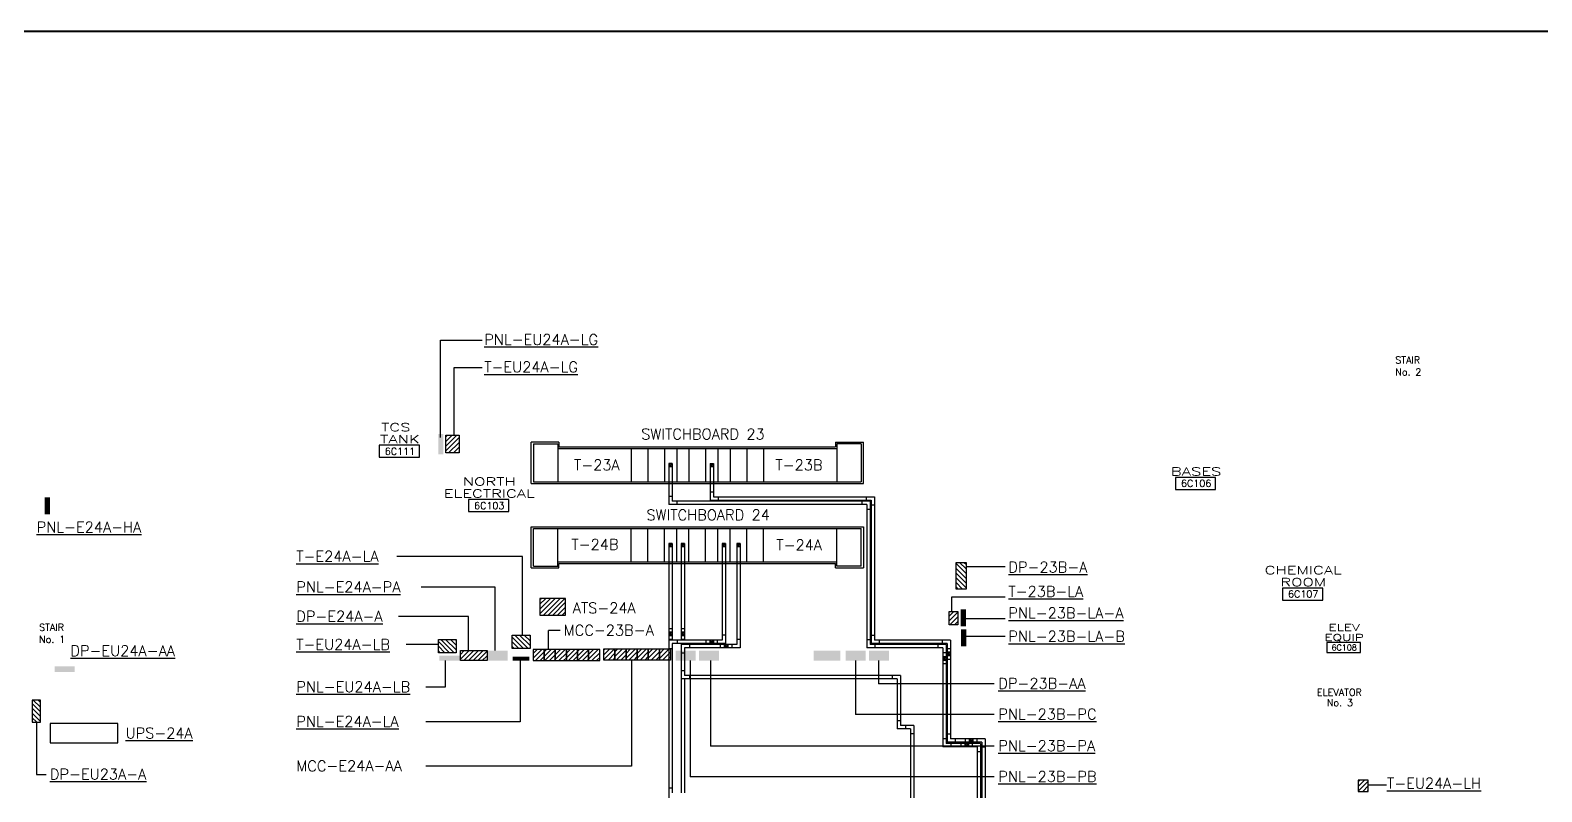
# Model space of a CAD drawing. Extents: x 4786 to 12422, y -518 to 4987.
# Drawn here: x 6254 to 8975, y 3616 to 4987 of the extents above; entities that cross this region are included whole.
import ezdxf
from ezdxf.enums import TextEntityAlignment as Align

# ---------------------------------------------------------------- set-up
doc = ezdxf.new("R2010")
doc.units = 0
doc.header["$LTSCALE"] = 192
doc.header["$MEASUREMENT"] = 0
doc.linetypes.add('DASHED', pattern=[0.75, 0.5, -0.25])
doc.layers.get('0').update_dxf_attribs({"color": 8, "linetype": 'CONTINUOUS'})
for name, color, linetype in [('00000-RMNAME', 7, 'CONTINUOUS'), ('ELEQUIP', 1, 'CONTINUOUS'), ('ELPAD', 1, 'CONTINUOUS'), ('ELRACE', 3, 'CONTINUOUS'), ('TEXT', 7, 'CONTINUOUS'), ('TTL', 7, 'CONTINUOUS')]:
    doc.layers.add(name, color=color, linetype=linetype)
doc.styles.add('STDTEXT', font='SIMPLEX.shx', dxfattribs={"height": 21.0048})
doc.styles.add('SUBTITLE', font='simplex', dxfattribs={"height": 36})
doc.styles.add('TITLE', font='SIMPLEX.SHX')

# ---------------------------------------------------------------- blocks, each defined once
blk = doc.blocks.new('*X22')
at = {"color": 0}
for p, q in [((7111, 3988.4), (7138.6, 4016)), ((7111, 3996.9), (7130.1, 4016)), ((7111, 4005.4), (7121.6, 4016)), ((7111, 4013.9), (7113.1, 4016)), ((7117.1, 3986), (7147.1, 4016)), ((7125.6, 3986), (7155.6, 4016)), ((7134, 3986), (7157, 4009)), ((7142.5, 3986), (7157, 4000.5)), ((7151, 3986), (7157, 3992))]:
    blk.add_line(p, q, dxfattribs=at)
blk = doc.blocks.new('*X21')
at = {"color": 0}
for p, q in [((7045, 4244.9), (7065.1, 4265)), ((7045, 4253.3), (7056.7, 4265)), ((7045, 4261.8), (7048.2, 4265)), ((7045, 4236.4), (7069, 4260.4)), ((7050.1, 4233), (7069, 4251.9)), ((7058.6, 4233), (7069, 4243.4)), ((7067.1, 4233), (7069, 4234.9))]:
    blk.add_line(p, q, dxfattribs=at)
blk = doc.blocks.new('*X14')
at = {"color": 0}
for p, q in [((6099, 3561.9), (6107.1, 3570)), ((6100.6, 3555), (6115.6, 3570)), ((6109.1, 3555), (6124.1, 3570)), ((6117.6, 3555), (6132.6, 3570)), ((6126, 3555), (6139, 3568)), ((6134.5, 3555), (6139, 3559.5))]:
    blk.add_line(p, q, dxfattribs=at)
blk = doc.blocks.new('*X5')
at = {"color": 0}
for p, q in [((7919, 3990.3), (7932.7, 4004)), ((7919, 3998.8), (7924.2, 4004)), ((7921.2, 3984), (7939, 4001.8)), ((7929.7, 3984), (7939, 3993.3)), ((7938.1, 3984), (7939, 3984.9))]:
    blk.add_line(p, q, dxfattribs=at)
blk = doc.blocks.new('*X9')
at = {"color": 0}
for p, q in [((7751, 4068.4), (7766.6, 4084)), ((7751, 4076.9), (7758.1, 4084)), ((7755.1, 4064), (7771, 4079.9)), ((7763.6, 4064), (7771, 4071.4))]:
    blk.add_line(p, q, dxfattribs=at)
blk = doc.blocks.new('*X12')
at = {"color": 0}
for p, q in [((7751, 3992), (7763, 4004)), ((7751, 4000.5), (7754.5, 4004)), ((7751.5, 3984), (7771, 4003.5)), ((7760, 3984), (7771, 3995)), ((7768.4, 3984), (7771, 3986.6))]:
    blk.add_line(p, q, dxfattribs=at)
blk = doc.blocks.new('*X10')
at = {"color": 0}
for p, q in [((7751, 4026), (7769, 4044)), ((7751, 4034.4), (7760.6, 4044)), ((7751, 4042.9), (7752.1, 4044)), ((7757.5, 4024), (7771, 4037.5)), ((7766, 4024), (7771, 4029))]:
    blk.add_line(p, q, dxfattribs=at)
blk = doc.blocks.new('*X8')
at = {"color": 0}
for p, q in [((7751, 4051.4), (7763.6, 4064)), ((7751, 4059.9), (7755.1, 4064)), ((7752.1, 4044), (7771, 4062.9)), ((7760.6, 4044), (7771, 4054.4)), ((7769, 4044), (7771, 4046))]:
    blk.add_line(p, q, dxfattribs=at)
blk = doc.blocks.new('*X11')
at = {"color": 0}
for p, q in [((7751, 4009), (7766, 4024)), ((7751, 4017.5), (7757.5, 4024)), ((7754.5, 4004), (7771, 4020.5)), ((7763, 4004), (7771, 4012))]:
    blk.add_line(p, q, dxfattribs=at)
blk = doc.blocks.new('*X6')
at = {"color": 0}
for p, q in [((7919, 3964.9), (7938.1, 3984)), ((7919, 3973.3), (7929.7, 3984)), ((7919, 3981.8), (7921.2, 3984)), ((7926.6, 3964), (7939, 3976.4)), ((7935.1, 3964), (7939, 3967.9))]:
    blk.add_line(p, q, dxfattribs=at)
blk = doc.blocks.new('*X13')
at = {"color": 0}
for p, q in [((7751, 3966.6), (7768.4, 3984)), ((7751, 3975), (7760, 3984)), ((7751, 3983.5), (7751.5, 3984)), ((7756.9, 3964), (7771, 3978.1)), ((7765.4, 3964), (7771, 3969.6))]:
    blk.add_line(p, q, dxfattribs=at)
blk = doc.blocks.new('*X3')
at = {"color": 0}
for p, q in [((7919, 4066.7), (7936.3, 4084)), ((7919, 4075.2), (7927.8, 4084)), ((7919, 4083.7), (7919.3, 4084)), ((7924.8, 4064), (7939, 4078.2)), ((7933.3, 4064), (7939, 4069.7))]:
    blk.add_line(p, q, dxfattribs=at)
blk = doc.blocks.new('*X4')
at = {"color": 0}
for p, q in [((7919, 4007.3), (7935.7, 4024)), ((7919, 4015.8), (7927.2, 4024)), ((7924.2, 4004), (7939, 4018.8)), ((7932.7, 4004), (7939, 4010.3))]:
    blk.add_line(p, q, dxfattribs=at)
blk = doc.blocks.new('*X7')
at = {"color": 0}
for p, q in [((7109, 4249.5), (7117.5, 4258)), ((7109, 4257.9), (7109.1, 4258)), ((7109, 4241), (7125, 4257)), ((7110.5, 4234), (7125, 4248.5)), ((7119, 4234), (7125, 4240))]:
    blk.add_line(p, q, dxfattribs=at)
blk = doc.blocks.new('*X15')
at = {"color": 0}
for p, q in [((7576, 4309.2), (7587.8, 4321)), ((7576, 4317.7), (7579.3, 4321)), ((7578.3, 4303), (7596.3, 4321)), ((7586.8, 4303), (7604.8, 4321)), ((7595.3, 4303), (7613.3, 4321)), ((7603.8, 4303), (7621.8, 4321)), ((7612.3, 4303), (7624, 4314.7)), ((7620.7, 4303), (7624, 4306.3))]:
    blk.add_line(p, q, dxfattribs=at)
blk = doc.blocks.new('*X17')
at = {"color": 0}
for p, q in [((8630, 3572.8), (8641.2, 3584)), ((8630, 3581.3), (8632.7, 3584)), ((8630, 3564.3), (8648, 3582.3)), ((8638.2, 3564), (8648, 3573.8)), ((8646.7, 3564), (8648, 3565.3))]:
    blk.add_line(p, q, dxfattribs=at)
blk = doc.blocks.new('RMNAME')
at = {"color": 1}
for p, q in [((0.305, -0.031), (-0.324, -0.031)), ((-0.324, -0.031), (-0.324, -0.219)), ((-0.324, -0.219), (0.305, -0.219)), ((0.305, -0.219), (0.305, -0.031))]:
    blk.add_line(p, q, dxfattribs=at)
at = {"color": 7, "style": 'SUBTITLE', "width": 1.5}
for p in [(0, 0.188), (0, 0)]:
    blk.add_attdef('RM_NAME', text='', height=0.125, dxfattribs=at).set_placement(p, align=Align.CENTER)
at = {"color": 7, "style": 'STDTEXT'}
blk.add_attdef('RM_NO.', text='', height=0.109, dxfattribs=at).set_placement((0, -0.125), align=Align.MIDDLE)
blk = doc.blocks.new('Ttl-fdd')
at = {"layer": 'TTL', "color": 4, "const_width": 0.02}
blk.add_lwpolyline([(-32, -2.625), (-32, 26.025), (7.75, 26.025), (7.75, -2.625), (-32, -2.625)], dxfattribs=at)
at = {"layer": 'TTL', "color": 7, "style": 'STDTEXT'}
for tag, p in [('DRNBY', (0.527, -0.852)), ('DESBY', (0.527, -1.118)), ('CHKBY', (0.527, -1.385)), ('APPDBY', (0.527, -1.652))]:
    blk.add_attdef(tag, p, '', height=0.0625, dxfattribs=at)
for tag, p in [('DRNDATE', (1.625, -0.804)), ('DESDATE', (1.625, -1.085)), ('CKDATE', (1.625, -1.335)), ('APPDDATE', (1.625, -1.589))]:
    blk.add_attdef(tag, text='', height=0.093, dxfattribs=at).set_placement(p, align=Align.MIDDLE_CENTER)
at = {"layer": 'TTL', "color": 7}
for tag, height, style, p in [('LINE_ONE', 0.15, 'SUBTITLE', (4.875, -1.25)), ('LINE_TWO', 0.15, 'SUBTITLE', (4.875, -1.5)), ('LINE_THREE', 0.15, 'SUBTITLE', (4.875, -1.75)), ('SCALE', 0.109, 'STDTEXT', (1, -2.029)), ('LINE_FOUR', 0.15, 'SUBTITLE', (4.875, -2)), ('DWG_FILE_NO.', 0.146, 'STDTEXT', (0.872, -2.488))]:
    blk.add_attdef(tag, text='', height=height, dxfattribs=dict(at, style=style)).set_placement(p, align=Align.CENTER)
at = {"layer": 'TTL', "color": 4, "style": 'TITLE'}
blk.add_attdef('DWG_NO.', text='', height=0.25, dxfattribs=at).set_placement((4.875, -2.5), align=Align.CENTER)

msp = doc.modelspace()

# ---------------------------------------------------------------- linework, layer by layer
at = {"layer": 'ELEQUIP'}
for p, q in [((7160, 4242), (7204, 4242)), ((7160, 4242), (7160, 4174)), ((7204, 4242), (7204, 4174)), ((7204, 4234), (7706, 4234)), ((7336, 4234), (7336, 4174)), ((7366, 4234), (7366, 4174)), ((7396, 4234), (7396, 4174)), ((7418, 4234), (7418, 4174)), ((7440, 4234), (7440, 4174)), ((7470, 4234), (7470, 4174)), ((7492, 4234), (7492, 4174)), ((7514, 4234), (7514, 4174)), ((7544, 4234), (7544, 4174)), ((7574, 4234), (7574, 4174)), ((7750, 4242), (7706, 4242)), ((7706, 4242), (7706, 4174)), ((7750, 4242), (7750, 4174)), ((7160, 4174), (7750, 4174)), ((7160, 4090), (7750, 4090)), ((7160, 4022), (7160, 4090)), ((7204, 4022), (7204, 4090)), ((7336, 4030), (7336, 4090)), ((7366, 4030), (7366, 4090)), ((7396, 4030), (7396, 4090)), ((7418, 4030), (7418, 4090)), ((7440, 4030), (7440, 4090)), ((7470, 4030), (7470, 4090)), ((7492, 4030), (7492, 4090)), ((7514, 4030), (7514, 4090)), ((7544, 4030), (7544, 4090)), ((7574, 4030), (7574, 4090)), ((7706, 4022), (7706, 4090)), ((7750, 4022), (7750, 4090)), ((7204, 4030), (7706, 4030)), ((7160, 4022), (7204, 4022)), ((7750, 4022), (7706, 4022)), ((7028.8, 3854.7), (7044.2, 3870.1)), ((7028.8, 3863.2), (7035.7, 3870.1)), ((7034.6, 3852.1), (7052.6, 3870.1)), ((7043.1, 3852.1), (7061.1, 3870.1)), ((7051.6, 3852.1), (7069.6, 3870.1)), ((7060.1, 3852.1), (7076.8, 3868.8)), ((7067.9, 3852.1), (7076.1, 3860.3))]:
    msp.add_line(p, q, dxfattribs=at)
for points in [[(7002.4, 4226), (7002.4, 4258), (7026.4, 4258), (7026.4, 4226)], [(7939, 4028.9), (7939, 3980.9), (7921, 3980.9), (7921, 4028.9)], [(7171.9, 3934), (7217.9, 3934), (7217.9, 3964), (7171.9, 3964)], [(7908.2, 3940.5), (7924.2, 3940.5), (7924.2, 3916.5), (7908.2, 3916.5)], [(7154, 3874), (7122, 3874), (7122, 3898), (7154, 3898)], [(7021, 3866.2), (6989, 3866.2), (6989, 3890.2), (7021, 3890.2)], [(7179.5, 3872), (7159.5, 3872), (7159.5, 3852), (7179.5, 3852)], [(7199.5, 3872), (7179.5, 3872), (7179.5, 3852), (7199.5, 3852)], [(7219.5, 3872), (7199.5, 3872), (7199.5, 3852), (7219.5, 3852)], [(7239.5, 3872), (7219.5, 3872), (7219.5, 3852), (7239.5, 3852)], [(7259.5, 3872), (7239.5, 3872), (7239.5, 3852), (7259.5, 3852)], [(7279.5, 3872), (7259.5, 3872), (7259.5, 3852), (7279.5, 3852)], [(7286.9, 3873.1), (7306.9, 3873.1), (7306.9, 3853.1), (7286.9, 3853.1)], [(7306.9, 3873.1), (7326.9, 3873.1), (7326.9, 3853.1), (7306.9, 3853.1)], [(7326.9, 3873.1), (7346.9, 3873.1), (7346.9, 3853.1), (7326.9, 3853.1)], [(7346.9, 3873.1), (7366.9, 3873.1), (7366.9, 3853.1), (7346.9, 3853.1)], [(7366.9, 3873.1), (7386.9, 3873.1), (7386.9, 3853.1), (7366.9, 3853.1)], [(7386.9, 3873.1), (7406.9, 3873.1), (7406.9, 3853.1), (7386.9, 3853.1)], [(6273, 3741.1), (6273, 3781.1), (6258, 3781.1), (6258, 3741.1)], [(8662.9, 3616.7), (8662.9, 3636.7), (8644.9, 3636.7), (8644.9, 3616.7)]]:
    msp.add_lwpolyline(points, close=True, dxfattribs=at)
for points in [[(7028.7, 3870.1), (7076.8, 3870.1), (7076.8, 3852.1), (7028.8, 3852.1), (7028.8, 3870.1)], [(6411.8, 3703.8), (6411.8, 3738.6), (6290.2, 3738.6), (6290.2, 3703.8), (6411.8, 3703.8)]]:
    msp.add_lwpolyline(points, dxfattribs=at)
for points in [[(6988.9, 4223.1), (6988.9, 4260.1), (6997.9, 4223.1), (6997.9, 4260.1)], [(6280.3, 4146.2), (6290.3, 4146.2), (6280.3, 4115.4), (6290.3, 4115.4)], [(7938.9, 3944.3), (7938.9, 3913.8), (7929.1, 3944.3), (7929.1, 3913.8)], [(7929.5, 3877.8), (7929.5, 3908.3), (7939.2, 3877.8), (7939.2, 3908.3)], [(7078, 3870), (7114, 3870), (7078, 3852), (7114, 3852)], [(7416, 3870), (7452, 3870), (7416, 3852), (7452, 3852)], [(7458, 3870), (7494, 3870), (7458, 3852), (7494, 3852)], [(7664.3, 3870), (7712.3, 3870), (7664.3, 3852), (7712.3, 3852)], [(7722, 3870), (7758, 3870), (7722, 3852), (7758, 3852)], [(7764, 3870), (7800, 3870), (7764, 3852), (7800, 3852)], [(6298.5, 3841.8), (6334.7, 3841.8), (6298.5, 3831.3), (6334.7, 3831.3)], [(6991, 3860.8), (7028.1, 3860.8), (6991, 3851.8), (7028.1, 3851.8)], [(7122.9, 3859.4), (7152.5, 3859.4), (7122.9, 3852.2), (7152.5, 3852.2)]]:
    msp.add_solid(points, dxfattribs=at)
at = {"layer": 'ELPAD'}
for p, q in [((7156, 4171), (7156, 4245)), ((7206, 4245), (7156, 4245)), ((7206, 4245), (7206, 4237)), ((7704, 4245), (7754, 4245)), ((7704, 4245), (7704, 4237)), ((7754, 4171), (7754, 4245)), ((7206, 4237), (7704, 4237)), ((7156, 4171), (7754, 4171)), ((7156, 4093), (7754, 4093)), ((7156, 4019), (7156, 4093)), ((7754, 4093), (7754, 4019)), ((7206, 4027), (7704, 4027)), ((7206, 4019), (7206, 4027)), ((7704, 4019), (7704, 4027)), ((7156, 4019), (7206, 4019)), ((7704, 4019), (7754, 4019))]:
    msp.add_line(p, q, dxfattribs=at)
at = {"layer": 'ELRACE'}
for p, q in [((7404, 4206.8), (7404, 4133)), ((7410, 4206.8), (7404, 4206.8)), ((7410, 4206.8), (7410, 4139)), ((7478, 4206.8), (7478, 4141)), ((7478, 4206.8), (7484, 4206.8)), ((7484, 4206.8), (7484, 4147)), ((7404, 4148), (7410, 4148)), ((7766, 4139), (7410, 4139)), ((7419, 4133), (7419, 4139)), ((7478, 4156), (7484, 4156)), ((7478, 4141), (7768, 4141)), ((7484, 4147), (7774, 4147)), ((7493, 4141), (7493, 4147)), ((7751, 4139), (7751, 4133)), ((7759, 4147), (7759, 4141)), ((7766, 4139), (7766, 3881)), ((7768, 4141), (7768, 3883)), ((7774, 4147), (7774, 3889)), ((7760, 4133), (7404, 4133)), ((7760, 4133), (7760, 3875)), ((7766, 4124), (7760, 4124)), ((7774, 4132), (7768, 4132)), ((7404, 4062.7), (7404, 3585)), ((7410, 4062.7), (7404, 4062.7)), ((7404, 4062.7), (7410, 4062.7)), ((7410, 4062.7), (7404, 4062.7)), ((7410, 4062.7), (7410, 3889)), ((7426, 4062.7), (7426, 3889)), ((7432, 4062.7), (7426, 4062.7)), ((7426, 4062.7), (7432, 4062.7)), ((7432, 4062.7), (7426, 4062.7)), ((7432, 4062.7), (7432, 3889)), ((7500, 4062.7), (7500, 3889)), ((7500, 4062.7), (7506, 4062.7)), ((7506, 4062.7), (7500, 4062.7)), ((7506, 4062.7), (7506, 3883)), ((7526, 4062.7), (7526, 3881)), ((7532, 4062.7), (7526, 4056.7)), ((7526, 4062.7), (7532, 4056.7)), ((7526, 4062.7), (7532, 4062.7)), ((7532, 4062.7), (7526, 4062.7)), ((7532, 4056.7), (7526, 4056.7)), ((7532, 4062.7), (7532, 3875)), ((7404, 3910), (7410, 3910)), ((7404, 3897), (7410, 3897)), ((7410, 3897), (7404, 3897)), ((7426, 3910), (7432, 3910)), ((7426, 3897), (7432, 3897)), ((7432, 3897), (7426, 3897)), ((7506, 3898), (7500, 3898)), ((7768, 3898), (7774, 3898)), ((7410, 3890), (7404, 3890)), ((7500, 3889), (7404, 3889)), ((7404, 3874), (7410, 3874)), ((7410, 3883), (7410, 3614)), ((7506, 3883), (7410, 3883)), ((7419, 3889), (7419, 3883)), ((7432, 3890), (7426, 3890)), ((7426, 3883), (7426, 3614)), ((7526, 3881), (7426, 3881)), ((7426, 3866), (7432, 3866)), ((7432, 3883), (7432, 3881)), ((7432, 3875), (7432, 3825)), ((7532, 3875), (7432, 3875)), ((7441, 3881), (7441, 3875)), ((7471, 3883), (7471, 3889)), ((7478, 3883), (7478, 3889)), ((7478, 3889), (7478, 3883)), ((7491, 3889), (7491, 3883)), ((7497, 3875), (7497, 3881)), ((7504, 3881), (7504, 3875)), ((7504, 3875), (7504, 3881)), ((7517, 3881), (7517, 3875)), ((7532, 3890), (7526, 3890)), ((7760, 3890), (7766, 3890)), ((7897, 3875), (7760, 3875)), ((7903, 3881), (7766, 3881)), ((7905, 3883), (7768, 3883)), ((7911, 3889), (7774, 3889)), ((7775, 3875), (7775, 3881)), ((7783, 3883), (7783, 3889)), ((7888, 3881), (7888, 3875)), ((7896, 3889), (7896, 3883)), ((7897, 3875), (7897, 3697)), ((7903, 3866), (7897, 3866)), ((7903, 3881), (7903, 3703)), ((7905, 3883), (7905, 3705)), ((7905, 3874), (7911, 3874)), ((7911, 3889), (7911, 3711)), ((7897, 3853), (7903, 3853)), ((7903, 3853), (7897, 3853)), ((7903, 3846), (7897, 3846)), ((7905, 3861), (7911, 3861)), ((7911, 3861), (7905, 3861)), ((7911, 3854), (7905, 3854)), ((7426, 3834), (7432, 3834)), ((7815, 3819), (7426, 3819)), ((7821, 3825), (7432, 3825)), ((7432, 3819), (7432, 3614)), ((7441, 3825), (7441, 3819)), ((7806, 3825), (7806, 3819)), ((7815, 3819), (7815, 3729)), ((7821, 3810), (7815, 3810)), ((7821, 3825), (7821, 3735)), ((7815, 3744), (7821, 3744)), ((7839, 3729), (7815, 3729)), ((7845, 3735), (7821, 3735)), ((7830, 3735), (7830, 3729)), ((7839, 3729), (7839, 3405)), ((7845, 3735), (7845, 3411)), ((7845, 3720), (7839, 3720)), ((7897, 3712), (7903, 3712)), ((7965, 3703), (7903, 3703)), ((7905, 3720), (7911, 3720)), ((7967, 3705), (7905, 3705)), ((7973, 3711), (7911, 3711)), ((7912, 3697), (7912, 3703)), ((7920, 3705), (7920, 3711)), ((7930, 3697), (7930, 3703)), ((7937, 3703), (7937, 3697)), ((7937, 3697), (7937, 3703)), ((7938, 3705), (7938, 3711)), ((7945, 3705), (7945, 3711)), ((7945, 3711), (7945, 3705)), ((7950, 3703), (7950, 3697)), ((7958, 3711), (7958, 3705)), ((7965, 3703), (7965, 3087)), ((7967, 3705), (7967, 3543)), ((7973, 3711), (7973, 3549)), ((7959, 3697), (7897, 3697)), ((7959, 3697), (7959, 3093)), ((7965, 3688), (7959, 3688)), ((7973, 3696), (7967, 3696)), ((7404, 3623), (7410, 3623))]:
    msp.add_line(p, q, dxfattribs=at)
at = {"layer": 'ELRACE', "linetype": 'DASHED'}
for p, q in [((7404, 4206.8), (7410, 4200.8)), ((7410, 4206.8), (7404, 4200.8)), ((7410, 4200.8), (7404, 4200.8)), ((7478, 4206.8), (7484, 4200.8)), ((7484, 4206.8), (7478, 4200.8)), ((7484, 4200.8), (7478, 4200.8)), ((7410, 4062.7), (7404, 4056.7)), ((7404, 4062.7), (7410, 4056.7)), ((7410, 4056.7), (7404, 4056.7)), ((7432, 4062.7), (7426, 4056.7)), ((7426, 4062.7), (7432, 4056.7)), ((7432, 4056.7), (7426, 4056.7)), ((7506, 4062.7), (7500, 4056.7)), ((7500, 4062.7), (7506, 4056.7)), ((7506, 4056.7), (7500, 4056.7)), ((7404, 3897), (7410, 3903)), ((7404, 3903), (7410, 3897)), ((7410, 3903), (7404, 3903)), ((7404, 3903), (7410, 3903)), ((7426, 3897), (7432, 3903)), ((7426, 3903), (7432, 3897)), ((7432, 3903), (7426, 3903)), ((7426, 3903), (7432, 3903)), ((7484, 3889), (7478, 3883)), ((7478, 3889), (7484, 3883)), ((7484, 3889), (7484, 3883)), ((7484, 3883), (7484, 3889)), ((7504, 3881), (7510, 3875)), ((7510, 3881), (7504, 3875)), ((7510, 3881), (7510, 3875)), ((7510, 3875), (7510, 3881)), ((7911, 3867), (7905, 3867)), ((7905, 3867), (7911, 3867)), ((7911, 3867), (7905, 3861)), ((7911, 3861), (7905, 3867)), ((7903, 3859), (7897, 3853)), ((7897, 3859), (7903, 3859)), ((7903, 3853), (7897, 3859)), ((7903, 3859), (7897, 3859)), ((7943, 3697), (7937, 3703)), ((7937, 3697), (7943, 3703)), ((7943, 3703), (7943, 3697)), ((7943, 3697), (7943, 3703)), ((7945, 3705), (7951, 3711)), ((7951, 3705), (7945, 3711)), ((7951, 3711), (7951, 3705)), ((7951, 3705), (7951, 3711))]:
    msp.add_line(p, q, dxfattribs=at)
at = {"layer": 'TEXT'}
for p, q in [((6992.6, 4428.8), (7067.6, 4428.8)), ((6992.6, 4253.4), (6992.6, 4428.8)), ((7017.6, 4258), (7017.6, 4379.4)), ((7017.6, 4379.4), (7067.6, 4379.4)), ((7140.3, 4039.3), (6914.2, 4039.3)), ((7140.3, 3898), (7140.3, 4039.3)), ((7939, 4021.2), (8009, 4021.2)), ((8009, 4021.2), (8009, 4021.2)), ((7091.1, 3984.1), (6958.2, 3984.1)), ((7091.1, 3870.1), (7091.1, 3984.1)), ((7913.2, 3967), (8009, 3967)), ((7913.3, 3940.5), (7913.3, 3967)), ((7043.4, 3931.4), (6917.1, 3931.4)), ((7043.4, 3870.1), (7043.4, 3931.4)), ((7939, 3928.1), (8009, 3928.1)), ((7208.2, 3906.2), (7187.3, 3906.2)), ((7187.3, 3872), (7187.3, 3906.2)), ((7939, 3896.2), (8009, 3896.2)), ((6989, 3880.8), (6931.2, 3880.8)), ((7001.5, 3852.3), (7001.5, 3804.4)), ((7136.5, 3852), (7136.5, 3742)), ((7336.9, 3853.1), (7336.9, 3662)), ((7442.4, 3852), (7442.4, 3642.6)), ((7479, 3852), (7479, 3698.1)), ((7739.8, 3852), (7739.8, 3754.8)), ((7781.3, 3852), (7781.3, 3810.3)), ((7989.5, 3810.3), (7781.3, 3810.3)), ((7001.5, 3804.4), (6966.5, 3804.4)), ((7989.5, 3754.8), (7739.8, 3754.8)), ((6265.5, 3741.1), (6265.5, 3646.8)), ((7136.5, 3742), (6966.5, 3742)), ((7989.5, 3698.1), (7479, 3698.1)), ((6265.5, 3646.8), (6283.1, 3646.8)), ((7336.9, 3662), (6966.5, 3662)), ((7989.5, 3642.6), (7442.4, 3642.6)), ((8664, 3628.7), (8695.4, 3628.7))]:
    msp.add_line(p, q, dxfattribs=at)
msp.add_lwpolyline([(6307.6, 3840.5, 0, 4.5, 0), (6311.3, 3851.9, 0, 0, 0), (6315.8, 3866, 0, 0, 0), (6322.9, 3866, 0, 0, 0), (6322.9, 3866, 0, 0, 0)], format="xyseb", dxfattribs=at)

# ---------------------------------------------------------------- block references
at = {"layer": '00000-RMNAME', "color": 7}
ref = msp.add_blockref('RMNAME', (6919.9, 4243.3), dxfattribs=dict(at, xscale=115.2, yscale=115.2, zscale=115.2))
ref.add_attrib('RM_NO.', '6C111', dxfattribs={"layer": '0', "color": 7, "height": 12.6, "style": 'STDTEXT'}).set_placement((6919.9, 4228.9), align=Align.MIDDLE)
ref.add_attrib('RM_NAME', 'TCS ', dxfattribs={"layer": '0', "color": 7, "height": 14.4, "style": 'SUBTITLE', "width": 1.5}).set_placement((6919.9, 4264.9), align=Align.CENTER)
ref.add_attrib('RM_NAME', 'TANK', dxfattribs={"layer": '0', "color": 7, "height": 14.4, "style": 'SUBTITLE', "width": 1.5}).set_placement((6919.9, 4243.3), align=Align.CENTER)
at = {"layer": '00000-RMNAME'}
ref = msp.add_blockref('RMNAME', (8353, 4185.3), dxfattribs=dict(at, xscale=115.2, yscale=115.2, zscale=115.2))
ref.add_attrib('RM_NO.', '6C106', dxfattribs={"layer": '0', "color": 7, "height": 12.6, "style": 'STDTEXT'}).set_placement((8353, 4170.9), align=Align.MIDDLE)
ref.add_attrib('RM_NAME', 'BASES', dxfattribs={"layer": '0', "color": 6, "height": 14.4, "style": 'SUBTITLE', "width": 1.5}).set_placement((8353, 4185.3), align=Align.CENTER)
ref = msp.add_blockref('RMNAME', (7080.7, 4145.6), dxfattribs=dict(at, xscale=115.2, yscale=115.2, zscale=115.2))
ref.add_attrib('RM_NO.', '6C103', dxfattribs={"layer": '0', "color": 7, "height": 12.6, "style": 'STDTEXT'}).set_placement((7080.7, 4131.2), align=Align.MIDDLE)
ref.add_attrib('RM_NAME', 'NORTH', dxfattribs={"layer": '0', "color": 7, "height": 14.4, "style": 'SUBTITLE', "width": 1.5}).set_placement((7080.7, 4167.2), align=Align.CENTER)
ref.add_attrib('RM_NAME', 'ELECTRICAL', dxfattribs={"layer": '0', "color": 7, "height": 14.4, "style": 'SUBTITLE', "width": 1.5}).set_placement((7080.7, 4145.6), align=Align.CENTER)
ref = msp.add_blockref('RMNAME', (8545.8, 3986.1), dxfattribs=dict(at, xscale=115.2, yscale=115.2, zscale=115.2))
ref.add_attrib('RM_NO.', '6C107', dxfattribs={"layer": '0', "color": 7, "height": 12.6, "style": 'STDTEXT'}).set_placement((8545.8, 3971.7), align=Align.MIDDLE)
ref.add_attrib('RM_NAME', 'CHEMICAL', dxfattribs={"layer": '0', "color": 7, "height": 14.4, "style": 'SUBTITLE', "width": 1.5}).set_placement((8545.8, 4007.7), align=Align.CENTER)
ref.add_attrib('RM_NAME', 'ROOM', dxfattribs={"layer": '0', "color": 7, "height": 14.4, "style": 'SUBTITLE', "width": 1.5}).set_placement((8545.8, 3986.1), align=Align.CENTER)
ref = msp.add_blockref('RMNAME', (8619.4, 3887.7), dxfattribs=dict(at, xscale=96, yscale=96, zscale=96))
ref.add_attrib('RM_NO.', '6C108', dxfattribs={"layer": '0', "color": 7, "height": 10.5, "style": 'STDTEXT'}).set_placement((8619.4, 3875.7), align=Align.MIDDLE)
ref.add_attrib('RM_NAME', 'ELEV', dxfattribs={"layer": '0', "color": 7, "height": 12, "style": 'SUBTITLE', "width": 1.5}).set_placement((8619.4, 3905.7), align=Align.CENTER)
ref.add_attrib('RM_NAME', 'EQUIP', dxfattribs={"layer": '0', "color": 7, "height": 12, "style": 'SUBTITLE', "width": 1.5}).set_placement((8619.4, 3887.7), align=Align.CENTER)
at = {"layer": 'ELEQUIP'}
for name, p in [('*X21', (-42.6, -7)), ('*X22', (60.9, -52)), ('*X7', (799.2, -317.5)), ('*X17', (14.9, 52.7))]:
    msp.add_blockref(name, p, dxfattribs=at)
for name, p, rotation in [('*X15', (3618, 11604.9), 270), ('*X21', (11387, -3171), 90), ('*X21', (11254, -3178.8), 90), ('*X14', (9828, -2357.9), 90)]:
    msp.add_blockref(name, p, dxfattribs=dict(at, rotation=rotation))
at = {"layer": 'ELEQUIP', "xscale": -1, "rotation": 90}
for name, p in [('*X9', (11243.5, 11623)), ('*X8', (11243.5, 11623)), ('*X10', (11243.5, 11623)), ('*X11', (11243.5, 11623)), ('*X12', (11243.5, 11623)), ('*X13', (11243.5, 11623)), ('*X6', (11270.9, 11792.1)), ('*X5', (11310.9, 11792.1)), ('*X4', (11350.9, 11792.1)), ('*X4', (11370.9, 11792.1)), ('*X4', (11390.9, 11792.1)), ('*X3', (11470.9, 11792.1))]:
    msp.add_blockref(name, p, dxfattribs=at)
at = {"layer": 'TTL', "xscale": 192, "yscale": 192, "zscale": 192}
msp.add_blockref('Ttl-fdd', (10932, -12), dxfattribs=at)

# ---------------------------------------------------------------- texts
at = {"layer": '00000-RMNAME', "color": 7, "style": 'SUBTITLE'}
for s, p in [('STAIR ', (8711.4, 4386.6)), ('No. 2', (8711.4, 4365)), ('STAIR ', (6270.4, 3905.6)), ('No. 1', (6270.4, 3884)), ('ELEVATOR', (8570.3, 3788.9)), ('No. 3', (8588.3, 3770.3))]:
    msp.add_text(s, height=12.6, dxfattribs=at).set_placement(p)
at = {"layer": 'TEXT', "style": 'STDTEXT'}
for s, p in [('%%uPNL-EU24A-LG', (7071.6, 4420.4)), ('%%uPNL-E24A-HA', (6266, 4082.7)), ('%%uDP-23B-A', (8015, 4010.8)), ('%%uPNL-E24A-PA', (6733.3, 3975.1)), ('ATS-24A', (7230.8, 3937.3)), ('%%uDP-E24A-A', (6733.3, 3922.3)), ('MCC-23B-A', (7214.7, 3897.2)), ('%%uDP-EU24A-AA', (6326.7, 3860.3)), ('%%uPNL-EU24A-LB', (6733.3, 3795.4)), ('%%uDP-23B-AA', (7996.9, 3801.5)), ('%%uUPS-24A', (6426, 3712)), ('%%uPNL-E24A-LA', (6733.3, 3733)), ('%%UDP-EU23A-A', (6289.8, 3638.1)), ('MCC-E24A-AA', (6733.3, 3653))]:
    msp.add_text(s, height=19.2, dxfattribs=at).set_placement(p)
at = {"layer": 'TEXT', "color": 6, "style": 'STDTEXT'}
for s, p in [('%%uT-EU24A-LG', (7071.6, 4371)), ('%%uT-E24A-LA', (6733.3, 4030.2)), ('%%uT-23B-LA', (8015, 3967.1)), ('%%uPNL-23B-LA-A', (8015, 3928.2)), ('%%uT-EU24A-LB', (6733.3, 3871.7)), ('%%uPNL-23B-LA-B', (8015, 3886.2)), ('%%uPNL-23B-PC', (7996.9, 3746.1)), ('%%uPNL-23B-PA', (7996.9, 3689.3)), ('%%uPNL-23B-PB', (7996.9, 3633.9)), ('%%UT-EU24A-LH', (8696.5, 3621.7))]:
    msp.add_text(s, height=19.2, dxfattribs=at).set_placement(p)
at = {"layer": 'TEXT', "style": 'STDTEXT'}
for s, p in [('SWITCHBOARD 23', (7465.3, 4259.8)), ('SWITCHBOARD 24', (7474.7, 4114.4))]:
    msp.add_text(s, height=19.2, dxfattribs=at).set_placement(p, align=Align.MIDDLE)
at = {"layer": 'TEXT', "color": 6, "style": 'STDTEXT'}
for s, p in [('T-23A', (7274.3, 4204.2)), ('T-23B', (7638.1, 4204.2)), ('T-24B', (7270.9, 4061.1)), ('T-24A', (7638.5, 4060.2))]:
    msp.add_text(s, height=19.2, dxfattribs=at).set_placement(p, align=Align.MIDDLE)

doc.saveas('drawing.dxf')
